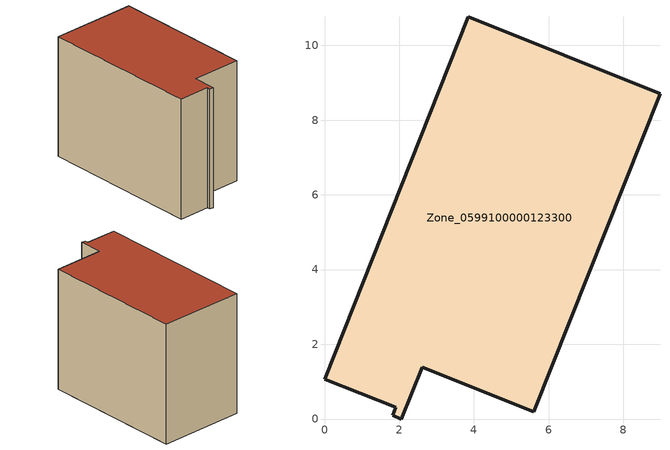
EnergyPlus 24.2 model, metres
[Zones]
Zone_0599100000123300
 floor ground (C_G): 3.85,10.76 8.98,8.71 5.6,0.2 2.62,1.39 2.06,0 1.82,0.1 1.91,0.31 0,1.07 z0.24
 wall outside (C_F): 1.91,0.31 1.82,0.1 2.06,0 2.62,1.39 5.6,0.2 8.98,8.71 3.85,10.76 0,1.07 1.91,0.31 z0.24:8.09
 roof outside (C_R): 3.85,10.76 0,1.07 1.91,0.31 1.82,0.1 2.06,0 2.62,1.39 5.6,0.2 8.98,8.71 z8.09
[BUILDING]
Pand.0599100000123300: North Axis=0; Terrain=City; Loads Convergence Tolerance Value=0.04; Temperature Convergence Tolerance Value=0.4; Solar Distribution=FullExterior; Maximum Number of Warmup Days=25; Minimum Number of Warmup Days=1
[Site:Location]
Rotterdam.The.Hague.AP_ZH_NLD Design_Conditions: Latitude=51.96; Longitude=4.45; Time Zone=1; Elevation=-4.5
[SITE:GROUNDTEMPERATURE:BUILDINGSURFACE]
18, 18, 18, 18, 18, 18, 18, 18, 18, 18, 18, 18
[MATERIAL] Thermal Absorptance=0.9; Solar Absorptance=0.7; Visible Absorptance=0.7
Name | Roughness | Thickness | Conductivity | Density | Specific Heat
G.TI.1975-1991 | MediumSmooth | 0.15 | 0.288461 | 540 | 1210
F.TI.1975-1991 | Rough | 0.3 | 0.230769 | 1920 | 840
R.TI.1975-1991 | MediumRough | 0.2 | 0.153846 | 1500 | 1000
[CONSTRUCTION]
C_G: G.TI.1975-1991
C_F: F.TI.1975-1991
C_R: R.TI.1975-1991
[ZONE]
Zone_0599100000123300: Type=1; Multiplier=1; Ceiling Height=Autocalculate; Volume=Autocalculate; Floor Area=autocalculate; Part of Total Floor Area=Yes
[ZONEINFILTRATION:DESIGNFLOWRATE]
Infil_Zone_0599100000123300: Zone or ZoneList or Space or SpaceList=Zone_0599100000123300; Schedule=AlwaysOn; Design Flow Rate Calculation Method=Flow/Area; Flow Rate per Floor Area=0.003; Constant Term Coefficient=1; Temperature Term Coefficient=0; Velocity Term Coefficient=0; Velocity Squared Term Coefficient=0
[HVACTEMPLATE:ZONE:IDEALLOADSAIRSYSTEM]
Zone_0599100000123300: Maximum Heating Supply Air Temperature=50; Minimum Cooling Supply Air Temperature=13; Maximum Heating Supply Air Humidity Ratio=0.0156; Minimum Cooling Supply Air Humidity Ratio=0.0077; Heating Limit=NoLimit; Cooling Limit=NoLimit; Dehumidification Control Type=ConstantSensibleHeatRatio; Cooling Sensible Heat Ratio=0.7; Dehumidification Setpoint=60; Humidification Control Type=None; Humidification Setpoint=30; Outdoor Air Method=None; Outdoor Air Flow Rate per Person=0.00944; Outdoor Air Flow Rate per Zone Floor Area=0; Outdoor Air Flow Rate per Zone=0; Demand Controlled Ventilation Type=None; Outdoor Air Economizer Type=NoEconomizer; Heat Recovery Type=None; Sensible Heat Recovery Effectiveness=0.7; Latent Heat Recovery Effectiveness=0.65
[ZONECONTROL:THERMOSTAT]
ThermostatControl_Zone_0599100000123300: Zone or ZoneList=Zone_0599100000123300; Control Type Schedule=DualSetpointControlType; Control 1=Thermostat_Zone_0599100000123300; Temperature Difference Between Cutout And Setpoint=0
[THERMOSTATSETPOINT:DUALSETPOINT]
Thermostat_Zone_0599100000123300: Heating Setpoint Temperature Schedule=HeatingSetpoint_Zone_0599100000123300; Cooling Setpoint Temperature Schedule=CoolingSetpoint_Zone_0599100000123300
[SCHEDULE:COMPACT]
HeatingSetpoint_Zone_0599100000123300: Through: 12/31, For: AllDays, Until: 24:00, 21
CoolingSetpoint_Zone_0599100000123300: Through: 12/31, For: AllDays, Until: 24:00, 24
DualSetpointControlType: Through: 12/31, For: AllDays, Until: 24:00, 4
AlwaysOn: Through: 12/31, For: AllDays, Until: 24:00, 1
